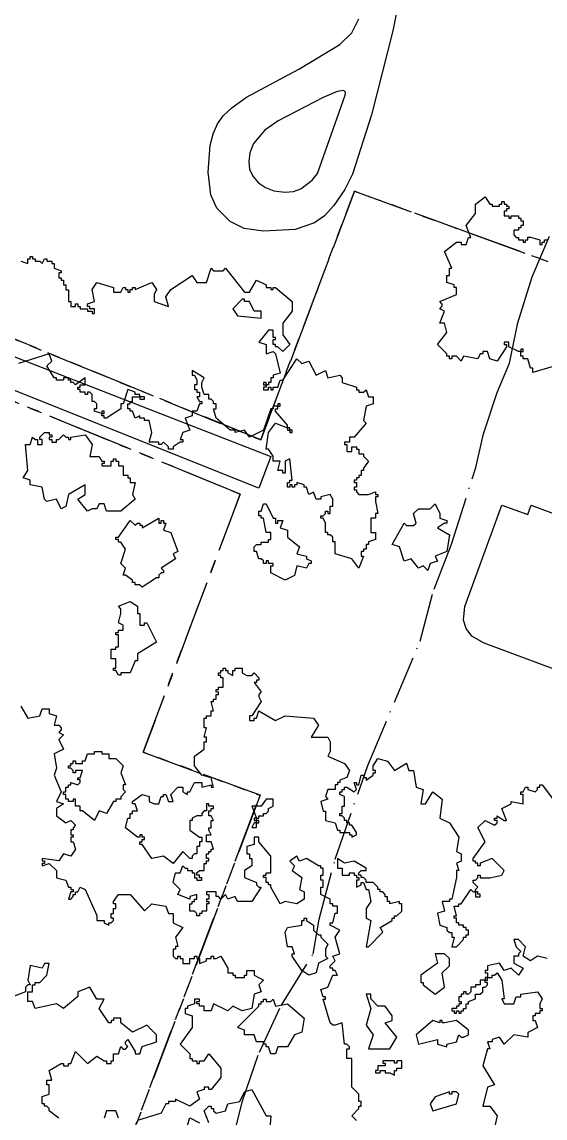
# Model space of a CAD drawing. Header units: metres. Extents: x -400 to 800, y -650 to 500.
# Drawn here: x 5.1 to 60, y -501.8 to -386.6 of the extents above; entities that cross this region are included whole.
import ezdxf

# ---------------------------------------------------------------- set-up
doc = ezdxf.new("R2010")
doc.units = ezdxf.units.M
doc.header["$LTSCALE"] = 2
doc.linetypes.add('DASHDOT', pattern=[3.556, 2.54, -0.508, 0, -0.508])
doc.linetypes.add('PHANTOM', pattern=[6.35, 3.175, -0.635, 0.635, -0.635, 0.635, -0.635])
for name, color, linetype in [('SITE-BLDG-EXIST', 7, 'CONTINUOUS'), ('SITE-PATH', 84, 'CONTINUOUS'), ('SITE-PROPERTY', 7, 'PHANTOM'), ('SITE-ROAD-GRAVEL', 32, 'CONTINUOUS'), ('SITE-SETBACK-WATER', 1, 'DASHDOT'), ('SITE-TREE-CANOPY', 94, 'CONTINUOUS')]:
    doc.layers.add(name, color=color, linetype=linetype)

msp = doc.modelspace()

# ---------------------------------------------------------------- linework, layer by layer
at = {"layer": 'SITE-BLDG-EXIST'}
msp.add_lwpolyline([(65.33, -456.26), (53.6, -451.88), (52.3, -451.14), (51.7, -450.34), (51.43, -449.46), (51.56, -448.02), (55.45, -437.37), (58.15, -438.37), (58.51, -437.39), (70.68, -441.95)], close=True, dxfattribs=at)
at = {"layer": 'SITE-PATH'}
msp.add_lwpolyline([(46.39, -375.7), (43.98, -387.57), (41.74, -396.39), (39.77, -402.61), (38.97, -404.24), (37.81, -405.92), (36.81, -407.01), (35.78, -407.75), (33.73, -408.45), (30.43, -408.62), (28.39, -408.34), (26.91, -407.6), (25.52, -406.2), (24.89, -404.79), (24.61, -402.41), (24.82, -399.57), (25.13, -398.37), (25.58, -397.34), (26.19, -396.5), (27.11, -395.62), (28.63, -394.53), (34.13, -391.59), (38.42, -388.99), (39.68, -387.77), (40.41, -386.31)], dxfattribs=at)
msp.add_lwpolyline([(32.67, -404.53), (33.56, -404.45), (34.33, -404.15), (35.51, -403.26), (36.09, -402.55), (39, -394.31), (39.02, -394), (38.86, -393.82), (38.15, -393.94), (36.67, -394.57), (31.94, -397.02), (30.57, -398), (29.36, -399.39), (28.97, -400.37), (28.86, -401.31), (28.96, -402.11), (29.3, -402.84), (29.9, -403.53), (30.62, -404.04), (31.51, -404.36)], close=True, dxfattribs=at)
at = {"layer": 'SITE-PROPERTY'}
for points in [[(105.15, -428.09), (52.27, -408.89), (39.96, -404.42), (30.12, -430.53), (-38.76, -402.34), (-38.3, -223.47)], [(-48.53, -650), (-47.92, -408.88), (-38.77, -408.92), (27.98, -436.22), (17.77, -463.33), (30.06, -467.86), (0.59, -546.08)]]:
    msp.add_lwpolyline(points, dxfattribs=at)
msp.add_lwpolyline([(105.72, -428.3), (58.42, -564.15), (0.59, -546.08), (30.06, -467.86), (17.77, -463.32), (27.98, -436.22), (-38.77, -408.92), (-38.76, -402.34), (30.12, -430.53), (39.96, -404.42)], close=True, dxfattribs=at)
at = {"layer": 'SITE-ROAD-GRAVEL'}
msp.add_lwpolyline([(29.93, -435.6), (-8.35, -420.3), (-41.1, -406.55), (-43.28, -405.89), (-45.43, -405.77), (-46.09, -405.98), (-46.86, -406.98), (-45.49, -399.06), (-41.28, -402.85), (-39.88, -403.76), (-38.23, -404.58), (-31.19, -407.1), (-9.57, -416.41), (31.2, -432.29)], close=True, dxfattribs=at)
at = {"layer": 'SITE-SETBACK-WATER'}
msp.add_lwpolyline([(27.2, -504.06), (28.22, -499.95), (29.98, -494.82), (32.29, -489.91), (35.63, -484.53), (36.25, -480.88), (37.95, -474.55), (41.36, -464.74), (46.87, -451.66), (48.32, -446.2), (50.14, -441.48), (52.71, -433.42), (53.52, -429.89), (54.95, -425.55), (56.25, -422.48), (57.13, -418.24), (58.62, -413.42), (60.43, -409.13)], dxfattribs=at)
at = {"layer": 'SITE-TREE-CANOPY'}
for points in [[(65.45, -421.47), (58.68, -423.46), (58.68, -423.01), (58.43, -423.01), (58.18, -422.01), (57.68, -422.01), (57.68, -421.75), (57.43, -421.75), (57.43, -421.25), (57.18, -421.25), (56.18, -420.75), (56.18, -420.25), (55.68, -420.25), (55.68, -420.51), (55.93, -420.51), (55.93, -420.75), (54.93, -422.25), (54.18, -422.01), (53.93, -421.25), (53.43, -421.25), (53.43, -421.51), (53.18, -421.51), (52.93, -422.01), (51.43, -421.75), (51.18, -422.25), (50.68, -421.75), (50.18, -421.75), (50.18, -422.01), (49.93, -422.01), (49.93, -421.75), (49.68, -421.75), (49.68, -421.51), (48.68, -420.51), (49.68, -419.26), (49.43, -418.26), (48.93, -418.26), (49.43, -417), (48.93, -416.76), (49.18, -416.5), (49.18, -416.26), (48.93, -416), (50.68, -415.26), (50.68, -414.51), (50.43, -414.51), (50.43, -414.26), (49.68, -414.01), (49.68, -413.26), (49.93, -413.26), (49.93, -412.51), (50.18, -412.51), (49.43, -410.75), (50.68, -409.76), (51.18, -409.76), (51.18, -410.01), (51.68, -410.01), (51.93, -409.26), (52.18, -409.26), (51.68, -408), (52.68, -406.76), (52.68, -405.76), (53.68, -405), (54.18, -405.76), (54.43, -405.76), (54.43, -406), (55.18, -406), (55.18, -405.76), (55.43, -405.76), (55.43, -405.5), (55.68, -405.5), (55.68, -405.76), (55.93, -405.76), (55.93, -406), (56.18, -406), (56.18, -406.26), (55.93, -406.26), (55.93, -406.5), (55.68, -406.5), (55.68, -407), (56.18, -407), (56.18, -407.26), (56.43, -407.26), (56.43, -407), (57.18, -407), (57.18, -407.26), (57.43, -407.26), (57.43, -407.51), (57.68, -407.51), (57.68, -408.01), (57.43, -408.01), (57.43, -408.26), (57.18, -408.26), (57.18, -408.51), (56.68, -408.51), (56.68, -409.01), (56.93, -409.26), (57.18, -409.26), (57.18, -409.51), (57.68, -409.51), (57.68, -409.75), (57.93, -409.75), (57.93, -409.51), (58.18, -409.51), (58.18, -409.25), (58.43, -409.25), (59.43, -409.51), (59.43, -410.01), (59.68, -410.01), (59.68, -409.75), (59.93, -409.75), (59.93, -409.51), (60.18, -409.51)], [(4.93, -411.76), (5.68, -412), (5.68, -411.5), (5.93, -411.5), (5.93, -411.26), (6.18, -411.26), (6.18, -411.5), (6.43, -411.5), (6.43, -411.76), (6.93, -411.76), (7.18, -412), (7.43, -411.5), (7.68, -411.5), (7.68, -411.76), (8.18, -411.76), (8.18, -412), (8.43, -412), (8.43, -412.5), (9.18, -412.76), (9.18, -413), (8.93, -413), (8.93, -413.51), (9.18, -413.51), (9.18, -413.76), (9.43, -413.76), (9.43, -414.26), (9.68, -414.26), (9.68, -414.76), (9.93, -414.76), (9.93, -416.01), (10.18, -416.01), (10.18, -416.51), (10.68, -416.51), (10.68, -416.25), (10.93, -416.25), (10.93, -416.51), (11.18, -416.51), (11.18, -416.75), (11.93, -416.75), (11.93, -417.01), (12.43, -417.01), (12.43, -417.25), (12.68, -417.25), (12.68, -416.75), (12.18, -416.75), (12.18, -416.51), (11.93, -416.51), (11.93, -416.25), (12.68, -416.01), (12.43, -414.75), (12.93, -414.01), (14.68, -414.51), (14.68, -415.01), (15.43, -415.01), (15.68, -414.51), (15.93, -414.51), (15.93, -414.75), (16.18, -414.75), (16.18, -415.01), (16.43, -415.01), (16.43, -414.75), (16.68, -414.75), (16.68, -414.51), (16.93, -414.51), (16.93, -414.75), (18.68, -414.01), (19.18, -414.75), (18.93, -415.25), (18.93, -416.01), (20.43, -416.51), (20.18, -415.51), (20.68, -414.75), (22.93, -413.26), (23.43, -414.01), (24.43, -414.01), (24.93, -412.51), (25.18, -412.76), (26.18, -412.76), (26.43, -412.51), (28.43, -415.01), (28.93, -415.01), (29.68, -413.75), (30.68, -414.25), (30.68, -414.51), (31.18, -414.51), (31.18, -414.75), (31.43, -414.75), (31.43, -414.51), (31.68, -414.51), (33.43, -416.01), (33.43, -417), (32.43, -418.26), (32.43, -419.5), (33.18, -420.51), (32.43, -421.26), (31.93, -420.76), (31.68, -420.76), (31.68, -420.51), (31.43, -420.51), (31.43, -420), (31.68, -420), (31.68, -419.76), (31.43, -419.76), (31.43, -419), (30.93, -419), (29.93, -420.26), (30.68, -420.51), (30.68, -421.51), (31.43, -421.26), (31.68, -421.51), (32.18, -423.51), (31.43, -423.75), (31.43, -424.01), (31.18, -424.01), (31.18, -424.51), (30.93, -424.51), (30.93, -424.75), (30.68, -424.75), (30.68, -425.01), (30.43, -425.01), (30.43, -425.26), (30.93, -425.26), (30.93, -425.01), (31.18, -425.01), (31.18, -425.26), (31.43, -425.26), (31.43, -425.01), (31.93, -425.01), (32.18, -424.25), (32.43, -424.25), (33.93, -422.01), (34.43, -422.51), (35.18, -422.25), (35.93, -423.75), (36.93, -423.25), (37.18, -424.01), (38.43, -423.75), (38.68, -424.01), (38.68, -424.51), (40.18, -425.01), (40.18, -425.26), (40.43, -425.26), (40.43, -425.51), (40.93, -425.51), (41.18, -425.26), (41.43, -426), (41.93, -426), (41.93, -426.76), (41.18, -427), (40.93, -428.5), (41.18, -428.76), (39.93, -430.26), (39.43, -430.26), (39.43, -430.76), (38.93, -430.76), (38.93, -431.01), (39.18, -431.01), (39.18, -431.75), (39.68, -431.75), (39.68, -431.25), (40.18, -431.25), (40.18, -431.51), (40.43, -431.51), (40.43, -432.01), (40.93, -432.01), (40.93, -432.25), (41.43, -432.75), (40.93, -433.51), (40.93, -433.75), (40.68, -433.75), (40.68, -434.26), (40.43, -434.26), (40.43, -434.51), (40.18, -434.51), (40.18, -434.76), (39.93, -434.76), (39.93, -435.01), (40.18, -435.01), (40.18, -435.51), (39.93, -435.51), (39.93, -435.76), (40.18, -435.76), (40.18, -436), (40.43, -436.26), (41.43, -436.26), (42.18, -436), (42.18, -436.26), (42.43, -436.26), (42.43, -436.5), (42.18, -436.5), (42.18, -437), (42.43, -438.26), (42.18, -438.26), (42.18, -438.76), (41.68, -438.76), (41.68, -440.26), (42.18, -440.26), (42.18, -441.01), (41.43, -441.25), (41.43, -441.51), (41.18, -441.51), (41.18, -442.01), (40.93, -442.01), (40.93, -442.25), (40.68, -442.25), (40.68, -442.75), (40.93, -442.75), (40.43, -444.01), (39.68, -443.01), (37.93, -442.51), (37.93, -441.25), (37.68, -441.25), (37.68, -440.76), (37.43, -440.51), (37.18, -440.51), (37.18, -440.26), (36.93, -440.26), (36.93, -439.26), (36.68, -438.76), (36.43, -438.76), (36.43, -438.5), (36.68, -438.5), (36.93, -438.26), (36.93, -438), (37.18, -438), (37.18, -438.26), (37.43, -438.26), (37.43, -437.5), (37.68, -437.5), (37.68, -436.76), (37.43, -436.26), (36.43, -436.5), (36.43, -436.76), (35.93, -436.76), (35.68, -436.01), (35.18, -436.26), (34.93, -435.51), (34.68, -435.51), (34.68, -435.26), (33.93, -435.01), (33.93, -435.26), (33.68, -435.26), (33.68, -435.51), (33.43, -435.51), (33.43, -435.26), (33.18, -435.26), (33.18, -435.51), (32.93, -435.51), (32.93, -435.01), (33.18, -435.01), (33.18, -434.76), (33.43, -434.76), (33.18, -432.51), (32.68, -432.75), (32.68, -434.01), (32.43, -434.01), (32.43, -433.75), (31.93, -433.75), (32.18, -432.75), (31.43, -432.75), (31.43, -432.25), (30.93, -431.51), (30.68, -431.51), (30.93, -429.76), (31.68, -428.76), (32.93, -429.26), (32.93, -429), (31.68, -427.5), (31.68, -427.26), (31.93, -427.26), (31.93, -427), (31.43, -427), (31.43, -427.26), (31.18, -427.26), (30.43, -429.5), (28.93, -430.26), (28.43, -429.5), (27.43, -429.76), (27.43, -429.5), (26.93, -429.5), (25.43, -428.26), (25.18, -427.26), (25.43, -427.26), (25.43, -426.76), (25.18, -426.76), (25.18, -426.51), (24.93, -426.26), (24.68, -426.26), (24.68, -425.75), (24.18, -425.75), (23.93, -425.01), (23.93, -424.51), (24.18, -424.01), (22.93, -423.25), (22.93, -423.75), (23.18, -423.75), (23.43, -424.25), (23.43, -424.75), (23.18, -424.75), (23.18, -425.25), (23.43, -425.25), (23.43, -425.51), (23.68, -425.51), (23.68, -426.01), (23.43, -426.01), (23.68, -426.51), (23.93, -426.51), (23.93, -426.76), (23.68, -426.76), (23.43, -427.51), (22.93, -427.51), (22.93, -428.01), (22.18, -428.26), (22.68, -429.5), (21.93, -429.76), (21.68, -430.5), (21.93, -430.5), (21.93, -430.76), (21.68, -430.76), (20.93, -431.26), (20.93, -431.51), (20.43, -431.51), (20.43, -431.26), (19.93, -430.76), (19.68, -431), (19.43, -431), (19.43, -430.76), (18.43, -430.76), (18.68, -429.76), (18.43, -428.51), (17.93, -428.51), (17.93, -428.26), (17.43, -428.26), (17.43, -428.01), (16.93, -428.26), (16.68, -427.51), (16.43, -427.51), (16.43, -427.26), (16.18, -427.26), (16.18, -426.75), (16.43, -426.75), (16.43, -426.51), (16.68, -426.51), (16.68, -426.01), (17.43, -426.01), (17.43, -425.75), (16.93, -425.75), (16.93, -425.51), (16.18, -425.25), (15.68, -426.75), (15.43, -426.75), (15.43, -427.26), (13.93, -428.26), (13.68, -428.26), (13.68, -428.01), (13.43, -428.01), (13.43, -427.76), (12.68, -427.51), (12.68, -427.25), (12.93, -427.25), (12.93, -426.75), (12.68, -426.51), (12.43, -426.51), (12.43, -425.75), (12.18, -425.51), (11.93, -425.51), (11.93, -425.75), (11.68, -425.75), (11.68, -425.51), (11.18, -425.51), (11.18, -425.25), (10.93, -425.25), (10.93, -425.01), (11.18, -425.01), (11.18, -424.75), (11.68, -424.75), (11.68, -424.01), (10.68, -424.75), (10.43, -424.51), (10.18, -424.51), (10.18, -424.26), (9.93, -424.26), (9.93, -424.01), (9.43, -424.01), (9.43, -424.26), (8.68, -424.26), (8.68, -424.01), (8.43, -424.01), (7.68, -422.76), (8.18, -422.26), (7.93, -421.5), (4.68, -422.5)], [(40.18, -502.01), (39.68, -501.51), (40.43, -500.75), (40.43, -500.51), (40.68, -500.51), (40.68, -500.01), (40.43, -500.01), (40.43, -499.25), (39.68, -498.51), (39.68, -495.5), (39.18, -495.5), (39.18, -494.5), (39.43, -494.5), (39.43, -494.26), (39.18, -494.01), (38.93, -494.01), (38.68, -491.75), (37.93, -492.01), (37.68, -492.01), (37.43, -491.75), (36.68, -489.26), (36.93, -489.26), (36.93, -489.01), (36.68, -489.01), (36.43, -488.26), (37.18, -488.01), (37.68, -486.76), (38.18, -486.76), (37.93, -486.26), (37.68, -486.26), (37.68, -486), (37.43, -486), (37.43, -485.76), (37.93, -485.26), (37.68, -484.76), (38.43, -484.51), (37.93, -482.75), (38.43, -482.01), (37.43, -481.51), (37.43, -481.25), (37.68, -481.25), (37.93, -480.25), (38.18, -480.25), (38.18, -479.51), (37.68, -479.51), (37.68, -479.26), (37.43, -479.26), (37.43, -478.76), (36.43, -478.26), (36.43, -477.5), (36.68, -477.5), (36.68, -476.76), (36.43, -476.76), (36.43, -476.26), (36.68, -476.26), (36.68, -475.5), (36.43, -475.5), (36.43, -475.26), (36.18, -475.26), (34.93, -474.51), (34.18, -474.76), (33.93, -474.26), (33.18, -474.76), (33.68, -475.26), (33.43, -475.76), (34.43, -476.5), (34.18, -477.76), (34.68, -478), (34.68, -478.76), (33.93, -479.26), (32.68, -479.01), (32.18, -479.26), (31.18, -477.5), (31.18, -477.26), (30.93, -477.26), (30.93, -477), (30.68, -477), (30.68, -476.5), (30.43, -476.5), (30.43, -476.26), (30.68, -476.26), (30.68, -476), (31.18, -476), (31.18, -474.26), (29.93, -472.75), (29.93, -472.25), (29.43, -472.25), (29.43, -473.01), (28.68, -473.25), (28.68, -474.01), (28.93, -474.01), (28.93, -474.51), (29.18, -474.51), (29.18, -475.26), (28.43, -475.76), (28.43, -476.5), (29.68, -477), (29.68, -477.26), (29.93, -477.5), (30.18, -477.5), (29.18, -479), (27.68, -479), (27.43, -478.5), (26.68, -478.76), (26.43, -478.26), (25.93, -478.76), (25.68, -478.5), (25.43, -478.5), (25.43, -478), (24.43, -478), (24.43, -478.26), (24.68, -478.26), (24.68, -478.76), (24.43, -478.76), (24.43, -479), (24.68, -479), (24.68, -479.26), (24.43, -479.26), (24.43, -480.01), (23.93, -480.01), (23.93, -480.26), (23.68, -480.26), (23.68, -480.51), (23.43, -480.51), (23.43, -480.26), (23.18, -480.01), (22.68, -480.01), (22.68, -479.26), (22.93, -479.26), (22.93, -479), (23.18, -479), (23.18, -478.76), (23.43, -478.76), (23.43, -478.26), (22.68, -478.5), (22.68, -478.76), (21.43, -478.26), (21.68, -477.76), (20.93, -477.01), (21.18, -476.01), (21.68, -476.01), (21.93, -475.26), (22.18, -475.51), (22.43, -475.51), (22.43, -475.76), (22.93, -475.76), (22.93, -476.01), (23.18, -476.01), (23.18, -476.51), (23.43, -476.51), (23.43, -476.76), (23.93, -476.76), (23.93, -476.51), (23.68, -476.51), (23.68, -476.26), (23.43, -476.26), (23.43, -476.01), (23.68, -475.76), (24.18, -475.76), (24.18, -475.01), (24.43, -475.01), (24.43, -474.75), (24.68, -474.75), (24.68, -474.51), (24.43, -474.51), (24.43, -474.01), (24.68, -474.01), (24.68, -473.75), (24.93, -473.75), (24.93, -473.51), (25.18, -473.51), (24.93, -472.75), (24.43, -472.75), (24.43, -472.01), (24.93, -472.01), (24.68, -471.51), (24.68, -471.26), (24.93, -471.26), (24.93, -470.51), (25.18, -470.51), (24.93, -470.01), (24.68, -470.01), (24.68, -469.5), (24.93, -469.5), (24.93, -469.26), (25.18, -469.26), (25.18, -469), (24.68, -469), (24.68, -468.76), (24.43, -468.76), (24.43, -469.5), (24.18, -469.5), (23.93, -469.76), (23.93, -470), (23.43, -470), (22.93, -470.26), (22.93, -470.51), (22.68, -470.51), (22.68, -471.51), (23.68, -472.25), (23.93, -472.25), (23.93, -472.75), (23.68, -472.75), (23.68, -473.25), (23.43, -473.25), (23.43, -474.01), (23.18, -474.01), (22.93, -474.25), (22.93, -474.51), (22.68, -474.51), (21.93, -473.75), (20.93, -475.01), (19.93, -474.25), (18.68, -474.51), (17.68, -473.01), (17.43, -473.01), (17.43, -472.75), (17.68, -472.75), (17.68, -472.51), (17.93, -472.51), (17.93, -472.26), (17.68, -472.26), (17.68, -472.01), (17.43, -472.01), (17.43, -472.26), (17.18, -472.26), (15.93, -471.26), (16.18, -470.26), (16.43, -470.26), (16.43, -469.76), (16.68, -469.76), (16.68, -469.5), (17.18, -469.5), (16.93, -468.76), (16.68, -468.76), (16.68, -468.5), (17.68, -467.76), (18.43, -468), (18.43, -468.5), (18.93, -468.76), (19.43, -468.76), (19.68, -468), (19.93, -468), (19.93, -467.76), (20.18, -467.76), (20.43, -468.5), (20.93, -468.5), (20.68, -467.76), (21.43, -467.01), (21.93, -467.01), (21.93, -467.5), (22.43, -467.76), (22.43, -467.5), (22.68, -467.5), (23.18, -466.51), (23.93, -466.51), (23.93, -467), (24.93, -466.76), (24.93, -467), (25.18, -467), (24.93, -466.01), (23.93, -465.76), (23.18, -464.75), (23.18, -463.75), (24.18, -463.01), (24.18, -462.25), (24.43, -462.25), (24.43, -461.76), (24.18, -461.76), (24.43, -460.76), (24.18, -460.76), (24.18, -459.76), (24.43, -459.76), (24.43, -459.5), (24.93, -459.5), (24.93, -459), (25.18, -459), (24.93, -458), (25.18, -458), (25.18, -457.76), (25.43, -457.76), (25.43, -457.26), (25.68, -457.26), (25.68, -457), (25.43, -457.01), (25.43, -456.76), (25.68, -456.76), (25.68, -456.51), (26.18, -456.51), (26.18, -455.51), (25.93, -455.51), (25.93, -455.26), (25.68, -455.26), (25.68, -455.01), (25.93, -455.01), (25.93, -454.75), (26.18, -454.75), (26.18, -454.51), (26.43, -454.51), (26.43, -454.75), (26.68, -454.75), (26.68, -455.01), (27.18, -455.26), (27.18, -454.75), (27.43, -454.75), (27.43, -454.51), (28.18, -454.51), (28.18, -455.01), (28.68, -455.26), (29.18, -455.26), (29.43, -455.01), (29.93, -455.51), (29.93, -455.76), (29.68, -455.76), (29.68, -456.01), (29.43, -456.01), (30.18, -457), (29.93, -457.26), (29.93, -457.5), (30.18, -458), (29.18, -459.5), (28.93, -459.5), (28.93, -460.01), (29.43, -460.01), (29.43, -459.76), (29.68, -459.76), (29.93, -459), (31.68, -460.01), (32.68, -459.51), (35.68, -459.76), (36.18, -460.51), (35.43, -461.75), (37.18, -461.75), (37.43, -462.25), (37.43, -463.25), (37.18, -463.76), (38.93, -464.51), (39.43, -465.26), (39.18, -466), (38.43, -466.26), (38.43, -466.5), (38.18, -466.5), (38.18, -466.76), (37.93, -466.76), (37.93, -467.26), (37.18, -467.26), (36.93, -468), (37.18, -468.26), (36.43, -468.5), (36.68, -469.51), (36.93, -469.51), (36.93, -470.51), (37.93, -470.75), (38.18, -471.51), (38.43, -471.51), (38.43, -471.75), (39.43, -471.75), (39.43, -472.01), (39.68, -472.01), (39.68, -472.25), (40.18, -472.01), (40.18, -471.75), (39.68, -471.01), (39.43, -471.01), (39.43, -470.75), (39.18, -470.75), (39.18, -470.51), (38.93, -470.51), (38.93, -470.25), (38.68, -470.01), (38.43, -470.01), (38.43, -469.76), (38.68, -469.76), (38.68, -469.01), (38.93, -469.01), (38.93, -468), (38.43, -467.76), (38.43, -467.5), (38.68, -467.5), (38.68, -467.26), (38.93, -467.26), (38.93, -467), (39.18, -467), (39.93, -467.5), (40.18, -467.26), (39.93, -466.5), (40.18, -466.5), (40.18, -466.76), (40.43, -466.76), (40.68, -465.76), (40.93, -465.76), (40.93, -466), (41.18, -466), (41.18, -466.26), (41.93, -465.76), (41.93, -465.5), (42.18, -465.5), (42.18, -465.26), (41.93, -465.26), (41.93, -464.76), (42.43, -464.01), (43.43, -464.26), (44.18, -465.26), (45.43, -464.5), (45.68, -465.26), (46.18, -465.26), (46.43, -467), (47.18, -467.26), (46.93, -468.76), (47.43, -468.76), (48.18, -467.51), (49.18, -468.26), (48.93, -470.25), (49.93, -470.75), (50.93, -472.26), (50.68, -473.76), (51.18, -474), (51.18, -474.76), (50.68, -475), (50.93, -475.76), (50.68, -475.76), (50.68, -476.5), (50.18, -478.75), (49.93, -478.75), (49.93, -479.01), (49.18, -479.01), (49.43, -480.01), (48.68, -480.25), (48.93, -481.51), (49.68, -481.76), (49.68, -482.01), (49.93, -482.26), (50.18, -482.26), (50.18, -482.76), (50.43, -482.76), (50.18, -483.76), (50.68, -483.76), (51.43, -483.01), (51.43, -482.76), (51.68, -482.76), (51.68, -482.51), (51.93, -482.51), (51.93, -482.01), (51.68, -482.01), (51.68, -481.76), (51.43, -481.76), (51.43, -481.51), (50.93, -481.51), (50.93, -481.25), (50.68, -481.25), (50.68, -480.75), (50.43, -480.75), (50.43, -480.51), (50.68, -480.51), (50.43, -479.51), (50.93, -479.51), (50.93, -479.25), (51.18, -479.25), (52.18, -477.76), (52.43, -478.01), (52.68, -478.01), (52.68, -477.76), (52.93, -477.51), (52.43, -477.01), (52.43, -476.76), (52.68, -476.76), (52.93, -476.51), (52.93, -476.26), (53.18, -476.26), (53.18, -476.51), (54.18, -476.51), (55.43, -476.26), (55.68, -475.76), (54.43, -474.5), (53.18, -475), (53.18, -475.26), (52.93, -475.26), (52.93, -475), (52.68, -475), (52.68, -474.76), (52.43, -474.76), (52.43, -474.5), (53.68, -472.76), (52.93, -471.25), (53.68, -470.51), (54.68, -471.01), (54.93, -470.75), (54.93, -470.51), (54.68, -470.51), (54.68, -470.25), (54.93, -470.25), (54.93, -470.01), (55.68, -470.51), (55.93, -470.51), (55.43, -469.25), (56.43, -468.75), (56.43, -468.51), (57.68, -468.75), (57.68, -467.76), (57.43, -467.76), (57.43, -467.51), (57.68, -467.51), (57.93, -467.01), (58.18, -467.01), (58.18, -467.26), (58.93, -467.51), (59.18, -467.26), (59.18, -467.01), (59.43, -467.01), (59.43, -466.76), (59.68, -466.76), (61.18, -468.75)], [(4.93, -458.51), (5.68, -459.76), (6.93, -459.5), (7.18, -458.76), (7.93, -458.76), (7.93, -459.26), (8.68, -459.5), (8.43, -460.5), (8.93, -460.5), (9.18, -460.76), (9.18, -461), (8.93, -461.26), (9.43, -461.5), (8.93, -462), (9.43, -463.01), (8.43, -463.51), (8.68, -465.01), (8.43, -465.75), (9.18, -467.51), (8.68, -468.51), (9.43, -468.76), (8.68, -469.26), (8.68, -470), (9.68, -470.76), (10.18, -470.5), (10.68, -471), (10.43, -471.26), (10.43, -471.5), (10.18, -471.5), (10.18, -472.01), (10.43, -472.01), (10.43, -472.26), (10.18, -472.26), (10.18, -472.76), (10.43, -472.76), (10.68, -473.51), (10.18, -474.25), (9.43, -474.01), (8.93, -474.75), (7.18, -474.51), (7.18, -474.75), (7.43, -474.75), (7.43, -475.01), (7.18, -475.01), (7.18, -475.25), (7.93, -475.01), (8.68, -475.75), (8.68, -476.51), (9.68, -476.76), (9.93, -477.51), (10.18, -477.51), (10.18, -477.76), (10.43, -477.76), (10.43, -478.01), (10.18, -478.01), (9.93, -478.76), (10.18, -478.76), (10.43, -478.5), (10.43, -478.26), (10.68, -478.26), (10.68, -478.01), (10.93, -478.01), (11.18, -477.51), (11.68, -477.76), (12.93, -480.5), (12.93, -481), (13.68, -481), (13.68, -481.26), (14.18, -481.51), (14.18, -481.26), (14.43, -481.26), (14.68, -481.01), (14.68, -480.76), (14.43, -480.76), (14.43, -480.26), (14.68, -480.26), (14.68, -479.76), (14.93, -479.76), (14.93, -479.26), (14.68, -479.26), (14.68, -479), (15.18, -478.26), (16.43, -478.26), (17.93, -480), (18.68, -479.26), (20.18, -479.5), (20.43, -480.26), (20.93, -480.26), (20.93, -481.26), (21.93, -481.76), (21.18, -482.75), (21.43, -483.75), (21.18, -483.75), (21.18, -484.01), (20.93, -484.01), (20.93, -484.75), (21.18, -485.01), (21.43, -485.01), (21.43, -484.75), (21.68, -484.75), (21.68, -485.01), (21.93, -485.01), (21.93, -485.51), (22.68, -485.51), (22.68, -485.01), (23.18, -485.01), (23.18, -484.75), (23.43, -484.75), (23.43, -485.01), (23.68, -485.01), (23.68, -485.51), (24.43, -485.26), (24.43, -485.01), (24.93, -485.01), (24.93, -484.76), (25.18, -484.76), (25.18, -485.01), (25.43, -485.01), (25.93, -484.76), (26.68, -486.01), (26.68, -486.5), (27.18, -486.5), (27.18, -486.76), (27.43, -486.76), (27.43, -487), (28.43, -487), (28.43, -486.76), (28.68, -486.76), (28.68, -486.26), (29.43, -486.26), (29.43, -486.76), (30.43, -487.26), (29.93, -487.76), (30.18, -488.5), (29.43, -488.76), (29.18, -490.26), (28.18, -490.51), (27.18, -490.01), (26.68, -490.51), (25.18, -489.76), (24.93, -490.51), (24.18, -490.51), (24.18, -490.01), (23.68, -490.01), (23.68, -489.76), (23.43, -489.76), (23.43, -489.5), (23.68, -489.5), (23.68, -489.26), (23.18, -489.26), (23.18, -489.76), (22.43, -490.01), (22.43, -490.26), (22.18, -490.26), (22.18, -490.76), (22.93, -491.01), (22.93, -492.25), (21.68, -494.01), (22.68, -495.01), (22.68, -495.51), (22.93, -495.51), (22.93, -495.76), (23.43, -495.76), (23.43, -496.01), (23.68, -496.01), (23.68, -495.76), (24.18, -495.76), (24.68, -495.01), (25.93, -496.5), (25.93, -497.5), (24.93, -498.76), (24.68, -498.76), (24.68, -498.5), (24.18, -498.5), (24.18, -498.76), (23.43, -499), (23.68, -499.76), (22.68, -500.51), (21.18, -499.76), (21.18, -500.01), (20.43, -500.01), (20.43, -500.26), (20.18, -500.26), (19.68, -501.26), (17.18, -502.01)], [(60.18, -485), (59.18, -484.76), (58.43, -485.26), (57.68, -484.76), (57.93, -483.76), (57.18, -483), (56.68, -483), (56.93, -483.76), (57.43, -484.26), (57.18, -484.5), (57.18, -484.76), (56.68, -484.76), (56.68, -485.5), (57.68, -486.01), (57.18, -486.76), (56.43, -486.01), (55.68, -486.26), (55.18, -485.5), (53.93, -485.76), (53.93, -486.26), (53.68, -486.26), (53.68, -486.51), (53.93, -486.51), (53.93, -487.01), (54.43, -487.01), (54.43, -486.76), (54.68, -486.76), (54.93, -486.51), (55.43, -487.26), (55.68, -489.25), (55.43, -489.25), (55.68, -489.75), (56.68, -489.75), (56.93, -489.01), (57.43, -489.01), (57.43, -488.75), (59.18, -488.51), (59.68, -489.25), (59.43, -489.75), (59.43, -490.26), (59.68, -490.26), (59.68, -490.51), (59.43, -490.51), (59.43, -490.76), (58.93, -490.76), (58.93, -491.01), (58.68, -491.01), (58.68, -491.51), (58.93, -491.51), (59.18, -492.26), (58.18, -492.76), (58.18, -493.26), (56.68, -493), (55.68, -494), (55.18, -493.26), (54.43, -493.5), (54.43, -493.76), (53.93, -493.76), (54.18, -494.5), (53.93, -494.5), (53.43, -496.26), (54.68, -498.25), (53.93, -498.51), (53.43, -500.51), (54.18, -500.51), (54.93, -501.51), (54.68, -502.76)], [(8.93, -501.76), (7.93, -501), (7.93, -500.76), (7.68, -500.5), (7.43, -500.5), (7.43, -500.26), (7.18, -500.26), (7.18, -499.5), (7.93, -499.26), (7.93, -498.26), (7.68, -498.26), (7.68, -497.76), (8.18, -497.76), (7.93, -496.76), (9.18, -496.01), (9.43, -496.01), (9.43, -496.26), (9.93, -496.26), (9.93, -496.01), (10.18, -496.01), (10.68, -494.75), (11.93, -496.01), (12.93, -495.25), (13.68, -495.76), (13.93, -495.76), (13.93, -496.01), (14.43, -496.01), (14.43, -495.76), (14.68, -495.76), (14.68, -495.01), (15.18, -495.01), (15.43, -494.25), (15.68, -494.51), (15.93, -494.51), (16.18, -494.25), (15.93, -494.01), (15.93, -493.75), (16.18, -493.51), (16.93, -494.75), (16.93, -495.01), (17.43, -495.01), (17.68, -494.25), (19.18, -493.75), (19.18, -493.01), (18.18, -492.01), (16.68, -492.75), (15.43, -491.76), (15.43, -491.26), (14.68, -491.26), (14.68, -491.51), (14.43, -491.51), (14.43, -491.76), (14.18, -491.76), (13.18, -490.26), (13.68, -489.26), (12.93, -489.26), (12.18, -488), (10.93, -488.5), (10.93, -489), (9.43, -490.26), (8.68, -489.76), (6.43, -490.26), (6.18, -489.5), (5.68, -489.5), (5.68, -488.51), (6.18, -488.51), (6.18, -487.76), (6.43, -487.76), (6.43, -487.51), (6.93, -487.51), (7.68, -486.76), (7.93, -485.51), (7.43, -485.51), (7.18, -486.01), (5.93, -485.75), (5.68, -487.26), (5.93, -487.76), (5.68, -487.76), (5.43, -488.01), (5.43, -488.51), (4.18, -489)], [(24.68, -502.25), (24.18, -501.01), (24.68, -500.51), (24.93, -500.51), (24.93, -500.76), (25.18, -500.76), (25.18, -501.01), (25.43, -501.25), (26.43, -501.01), (26.68, -500.26), (27.93, -500.01), (28.43, -499.01), (29.18, -498.76), (30.68, -501.51), (31.18, -501.51), (30.93, -504.76)], [(15.18, -501.76), (14.93, -501.01), (13.93, -501.01), (13.68, -501.76)], [(22.43, -502.51), (22.68, -501.75), (23.68, -502.25)]]:
    msp.add_lwpolyline(points, dxfattribs=at)
for points in [[(27.68, -417.51), (30.18, -417.76), (30.18, -417.01), (29.43, -417.01), (28.93, -416.01), (28.43, -416.01), (28.43, -415.75), (28.18, -415.75), (27.18, -416.76)], [(57.68, -421.25), (57.68, -421.01), (57.43, -421.01), (57.43, -421.25)], [(30.68, -424.51), (30.43, -424.51), (30.43, -424.75), (30.68, -424.75)], [(17.43, -426.25), (17.93, -426.25), (17.93, -426.01), (17.43, -426.01)], [(32.18, -427), (32.18, -426.76), (31.93, -426.76), (31.93, -427)], [(13.68, -427.76), (13.68, -427.51), (13.43, -427.51), (13.43, -427.76)], [(32.93, -429.5), (33.18, -429.5), (33.18, -429.26), (32.93, -429.26)], [(7.93, -430), (8.18, -430), (8.18, -430.26), (7.93, -430.26), (7.93, -430.5), (8.18, -430.5), (8.18, -430.76), (8.68, -430.76), (8.68, -430.5), (8.93, -430.5), (9.43, -430), (9.68, -430.26), (9.93, -430.26), (9.93, -430.5), (10.18, -430.5), (10.18, -430.26), (11.68, -430), (12.43, -431), (12.18, -432.26), (13.18, -432.26), (13.43, -432.76), (13.68, -432.76), (13.68, -433.01), (13.43, -433.01), (13.43, -433.26), (14.43, -433.26), (14.43, -432.76), (14.68, -432.76), (14.68, -432.51), (14.93, -432.51), (14.93, -432.76), (15.18, -432.76), (15.18, -433.26), (15.68, -433.26), (15.68, -434.25), (16.18, -434.25), (16.18, -434.51), (16.43, -434.51), (16.43, -435.01), (16.93, -435.01), (16.68, -436.25), (16.93, -436.76), (15.43, -438.01), (13.93, -438.01), (13.68, -437.26), (13.18, -437.26), (12.93, -437.76), (12.43, -437.76), (11.93, -438.01), (10.93, -436.75), (11.68, -436.25), (11.68, -435.25), (9.93, -436.25), (9.68, -437.51), (9.18, -437.76), (8.68, -436.75), (7.68, -437.01), (7.43, -436.75), (7.18, -435.51), (5.93, -435.25), (5.93, -434.76), (5.18, -434.51), (5.68, -433.76), (5.43, -431), (5.93, -431), (6.18, -430.26), (6.43, -430.5), (6.68, -430.5), (6.68, -431), (7.18, -431), (7.18, -430.5), (6.93, -430.5), (6.93, -430.26), (7.43, -429.76), (7.93, -429.76)], [(33.18, -429.76), (33.43, -429.76), (33.43, -429.5), (33.18, -429.5)], [(31.43, -438.76), (31.68, -438.76), (31.68, -439.26), (31.93, -439.26), (31.93, -439), (32.43, -439), (32.18, -439.76), (32.93, -440.01), (32.93, -440.76), (34.18, -441.75), (33.93, -442.51), (34.93, -442.75), (34.93, -443.01), (35.43, -443.25), (35.43, -443.51), (35.18, -443.51), (34.93, -444.01), (33.93, -443.75), (33.68, -444.76), (32.68, -445.26), (31.18, -444.51), (31.18, -443.75), (31.43, -443.75), (31.43, -443.51), (30.93, -443.51), (30.93, -443.25), (30.68, -443.25), (30.68, -443.51), (30.43, -443.51), (30.43, -443.25), (30.18, -443.01), (29.93, -443.01), (29.68, -442.25), (29.43, -442.25), (29.43, -441.76), (29.68, -441.51), (30.18, -441.51), (30.18, -441.26), (30.93, -441.26), (30.93, -441.01), (31.18, -441.01), (31.18, -440.26), (30.68, -440.26), (30.43, -438.76), (30.18, -438.76), (30.18, -438.5), (29.93, -438.5), (29.93, -438), (30.18, -438), (30.43, -437.26), (30.68, -437.26)], [(48.68, -439.75), (49.93, -440.51), (49.68, -442.25), (48.43, -442.76), (48.68, -443.26), (47.93, -443.51), (47.68, -444.26), (47.18, -443.76), (46.68, -444.01), (45.93, -443.01), (45.18, -443.26), (44.68, -441.75), (43.93, -441.51), (45.18, -439.26), (45.43, -439.51), (46.18, -439.51), (46.43, -439.26), (46.18, -438.26), (46.68, -437.76), (47.93, -437.76), (48.43, -437.26), (48.93, -438.26), (48.93, -438.76), (49.68, -439.01), (49.68, -439.26), (49.43, -439.26)], [(19.43, -439.26), (19.68, -439.26), (19.68, -439), (19.93, -439), (19.93, -439.26), (20.18, -439.26), (19.93, -440), (20.68, -440.26), (21.43, -442.26), (20.93, -442.51), (21.18, -443.01), (19.68, -444.01), (19.93, -444.25), (19.93, -444.51), (19.68, -444.51), (19.43, -444.75), (19.43, -445.01), (19.18, -445.01), (17.68, -446.01), (17.43, -445.75), (16.93, -445.75), (16.93, -445.51), (16.68, -445.51), (16.68, -445.25), (15.93, -444.75), (15.68, -444.75), (15.93, -444.01), (15.43, -443.51), (15.93, -442.01), (15.43, -441.26), (15.18, -441.26), (15.18, -441), (14.93, -441), (14.93, -440.76), (15.18, -440.76), (16.43, -439), (16.93, -439.5), (17.18, -439.26), (17.43, -439.26), (17.43, -439.5), (17.68, -439.5), (17.68, -439.76), (19.43, -438.76)], [(17.18, -448.76), (17.43, -448.76), (17.43, -450), (17.93, -450), (17.93, -449.76), (18.18, -449.76), (19.18, -451.76), (17.18, -453.01), (17.18, -453.75), (16.93, -453.75), (16.43, -455.01), (15.43, -455.01), (15.43, -455.25), (15.18, -455.25), (14.93, -454.75), (14.68, -454.75), (14.68, -454.51), (14.93, -454.51), (14.93, -453.51), (14.43, -453.51), (14.43, -452.51), (14.93, -452.51), (14.93, -452.26), (15.18, -452.26), (15.18, -451), (14.93, -451), (14.93, -450.76), (15.18, -450.76), (15.18, -450.5), (15.68, -450.5), (15.68, -450), (15.18, -449.76), (15.43, -448.76), (15.43, -448.26), (15.18, -448.01), (16.43, -447.51), (17.18, -448.01)], [(13.43, -463.51), (14.18, -463.51), (14.18, -464.01), (14.93, -464.01), (15.68, -464.75), (15.43, -465.51), (15.93, -466.76), (15.68, -466.76), (15.68, -467.26), (15.93, -467.51), (15.43, -468.01), (15.43, -468.26), (14.93, -468.26), (14.93, -468.5), (14.68, -468.5), (13.93, -469.76), (13.18, -469.5), (12.68, -470.5), (11.43, -469.5), (11.18, -469.5), (11.18, -469), (10.68, -469), (10.68, -468.26), (10.43, -468.26), (10.43, -468.51), (9.93, -468.51), (9.93, -468.26), (9.68, -468.26), (9.68, -467.76), (9.43, -467.76), (9.43, -467.51), (9.68, -467.51), (9.68, -467.01), (9.93, -467.01), (9.93, -466.75), (10.18, -466.75), (10.18, -466.51), (10.93, -466.75), (11.18, -466.51), (11.18, -466.25), (10.93, -466.25), (10.93, -466.01), (11.18, -466.01), (11.43, -465.25), (10.68, -465.25), (10.68, -465.51), (10.43, -465.51), (10.43, -465.25), (10.18, -465.01), (9.93, -465.01), (9.93, -464.75), (10.18, -464.75), (10.18, -464.51), (10.43, -464.51), (10.43, -464.25), (10.68, -464.25), (10.68, -464.51), (11.43, -464.51), (11.43, -464.25), (11.68, -464.25), (11.93, -463.51), (12.68, -463.51), (12.68, -463.26), (13.43, -463.26)], [(29.93, -470.26), (29.93, -470.01), (30.43, -470.01), (30.43, -469.76), (30.68, -469.76), (30.93, -469.51), (30.93, -469.26), (31.43, -469), (31.43, -468.26), (30.68, -468.26), (30.18, -469), (29.18, -469), (29.68, -470.26)], [(29.43, -470.76), (29.18, -471.25), (29.68, -471.25), (29.68, -470.76)], [(29.68, -470.26), (29.43, -470.26), (29.43, -470.51), (29.68, -470.51)], [(29.93, -470.76), (29.93, -470.51), (29.68, -470.51), (29.68, -470.76)], [(41.43, -483.76), (42.93, -482.25), (42.68, -481.75), (43.93, -481.01), (43.93, -480.75), (44.18, -480.75), (44.18, -480.51), (44.43, -480.51), (44.93, -480.01), (44.93, -479.25), (44.68, -479.25), (44.68, -479.01), (43.68, -479.25), (43.68, -479.01), (43.43, -479.01), (43.43, -478.51), (43.18, -478.51), (43.18, -478.26), (42.93, -478.01), (42.68, -478.01), (42.68, -477.76), (42.43, -477.76), (42.43, -477.5), (41.93, -477), (41.18, -477), (41.18, -476.76), (40.93, -476.5), (40.68, -476.5), (40.68, -476.26), (40.43, -476.26), (40.43, -476), (40.68, -475.76), (41.18, -475.76), (41.18, -475.5), (39.93, -474.76), (38.93, -475), (38.18, -474.51), (38.18, -475.5), (38.68, -475.5), (38.68, -476.26), (39.43, -476.26), (39.43, -476), (39.93, -476), (39.93, -476.26), (40.18, -476.26), (40.18, -476.5), (40.43, -476.5), (40.43, -476.76), (40.18, -476.76), (40.18, -477.5), (40.68, -477.26), (40.68, -477), (40.93, -477), (41.18, -477.76), (41.43, -477.76), (41.68, -479.01), (41.18, -479.75), (41.18, -480.75), (41.68, -481.01), (41.18, -483.76)], [(52.68, -478.25), (52.68, -478.51), (53.18, -478.51), (53.18, -478.25), (52.93, -478.25), (52.93, -478.01), (52.68, -478.01)], [(36.18, -482.51), (36.43, -482.51), (36.43, -482.75), (37.18, -483.51), (36.93, -484.01), (36.93, -484.76), (37.18, -485), (36.18, -485.5), (35.93, -486.5), (35.18, -486.76), (34.43, -486.26), (33.43, -484.76), (33.43, -484.51), (33.68, -484.51), (33.43, -483.76), (32.93, -483.76), (32.68, -482.25), (32.93, -481.75), (34.43, -481.51), (34.43, -481.01), (34.68, -481.01), (34.68, -480.75), (34.93, -480.75), (34.93, -481.01), (35.68, -481.51), (35.68, -482.01)], [(48.68, -485.5), (46.93, -486.76), (46.93, -487.51), (47.18, -487.51), (47.18, -487.76), (48.43, -488.75), (49.43, -488.01), (49.18, -486.5), (49.93, -485.76), (49.93, -485), (49.43, -484.5), (48.43, -484.5)], [(53.18, -487.26), (53.18, -487.76), (52.68, -487.76), (52.68, -488.01), (52.18, -488.01), (52.18, -488.51), (51.93, -488.75), (51.68, -488.75), (51.68, -488.51), (51.43, -488.51), (51.43, -488.75), (51.18, -488.75), (51.18, -489.01), (50.93, -489.01), (50.93, -489.51), (51.18, -489.51), (51.18, -489.75), (50.93, -489.75), (50.93, -490.01), (50.68, -490.01), (50.68, -490.25), (50.18, -490.25), (50.18, -490.51), (50.43, -490.51), (50.43, -490.75), (50.68, -490.75), (50.68, -490.51), (50.93, -490.51), (50.93, -490.75), (51.18, -490.75), (51.18, -490.51), (51.43, -490.51), (51.43, -490.25), (51.68, -490.25), (51.68, -489.75), (51.93, -489.75), (51.93, -489.51), (52.68, -489.25), (52.68, -488.75), (53.18, -488.75), (53.43, -488.51), (53.43, -488.01), (53.68, -488.01), (53.93, -487.76), (53.93, -487.51), (53.68, -487.51), (53.68, -487.26)], [(53.68, -487.01), (53.68, -487.26), (53.93, -487.26), (53.93, -487.01)], [(31.68, -490.01), (32.93, -489.76), (34.68, -491.25), (34.43, -492.75), (33.68, -493.01), (32.93, -494.26), (31.93, -494.26), (31.68, -495.01), (31.18, -495.01), (30.93, -494.26), (30.68, -494.26), (30.68, -494.01), (30.43, -494.01), (30.43, -493.76), (29.68, -493.75), (29.43, -493.01), (28.43, -493.01), (28.43, -492.51), (27.68, -492.25), (29.93, -490.01), (29.93, -489.76), (30.18, -489.76), (30.18, -489.51), (30.43, -489.51), (30.43, -489.26), (30.68, -489.26), (30.68, -489.51), (31.18, -489.51), (31.43, -489.26)], [(41.68, -490.25), (41.18, -492.01), (41.93, -493.01), (41.43, -494.5), (43.68, -494.5), (44.43, -493.26), (43.18, -491.75), (43.93, -491.51), (43.93, -491.01), (43.18, -490.01), (42.43, -490.01), (41.68, -489.25), (41.68, -488.76), (41.18, -488.76)], [(49.43, -491.76), (49.18, -491.76), (49.18, -491.51), (48.93, -491.51), (48.93, -491.76), (48.18, -491.51), (46.43, -493.01), (46.68, -494), (48.68, -493.5), (48.68, -494), (49.68, -494.26), (49.68, -494), (50.68, -493.76), (50.93, -493.01), (51.18, -493.26), (51.43, -493.26), (51.93, -493), (51.93, -492.51), (50.68, -491.51)], [(44.43, -496), (44.18, -496), (44.18, -495.76), (42.93, -495.76), (42.93, -496), (43.18, -496), (43.18, -496.26), (42.43, -496.26), (42.43, -496.76), (42.18, -496.76), (42.18, -497.01), (42.68, -497.01), (42.68, -496.76), (43.18, -496.76), (43.18, -497.01), (43.68, -497.01), (44.18, -497.26), (44.18, -496.76), (44.43, -496.76), (44.43, -496.5), (44.93, -496.5), (44.93, -495.76), (44.43, -495.76)], [(50.18, -499.25), (49.93, -499.25), (49.93, -499.01), (48.43, -499.51), (47.93, -500.25), (48.18, -501.01), (50.68, -500.25), (50.93, -499.25), (50.68, -499.01), (50.18, -499.01)]]:
    msp.add_lwpolyline(points, close=True, dxfattribs=at)

doc.saveas('drawing.dxf')
